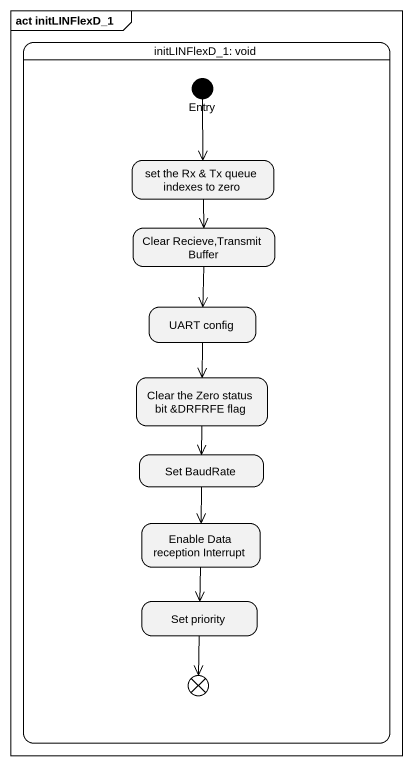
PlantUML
@startuml
mainframe act initLINFlexD_1
hide empty description
state "initLINFlexD_1: void" as initLINFlexD_1_void {
  state Entry <<start>>
  state "set the Rx & Tx queue indexes to zero" as set_the_Rx_Tx_queue_indexes
  state "Clear Recieve,Transmit Buffer" as Clear_Recieve_Transmit
  state "UART config" as UART_config
  state "Clear the Zero status bit &DRFRFE flag" as Clear_the_Zero_status_bit
  state "Set BaudRate" as Set_BaudRate
  state "Enable Data reception Interrupt" as Enable_Data_reception
  state "Set priority" as Set_priority
  state flowfinal1 <<end>>
}
Entry --> set_the_Rx_Tx_queue_indexes
set_the_Rx_Tx_queue_indexes --> Clear_Recieve_Transmit
Clear_Recieve_Transmit --> UART_config
UART_config --> Clear_the_Zero_status_bit
Clear_the_Zero_status_bit --> Set_BaudRate
Set_BaudRate --> Enable_Data_reception
Enable_Data_reception --> Set_priority
Set_priority --> flowfinal1
@enduml
